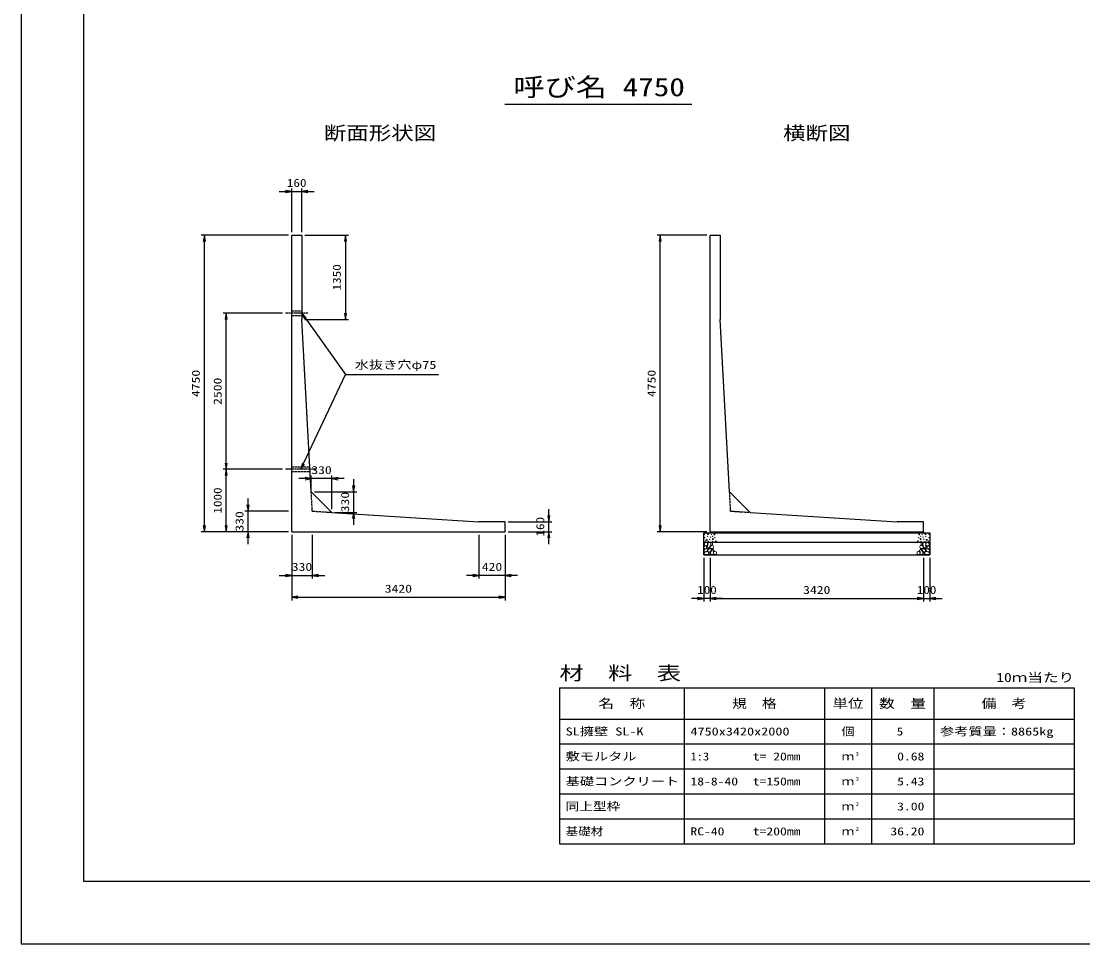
# Model space of a CAD drawing. Units: millimetres at full size. Extents: x 0 to 42050, y 0 to 32328.
# Drawn here: x 0 to 17013, y 0 to 14777 of the extents above; entities that cross this region are included whole.
import ezdxf
from ezdxf.enums import TextEntityAlignment as Align

# ---------------------------------------------------------------- set-up
doc = ezdxf.new("R2010")
doc.units = ezdxf.units.MM
doc.linetypes.add('CHAIN', pattern=[18.5, 12, -1.5, 3.5, -1.5])
doc.linetypes.add('DASHED_SPACED', pattern=[12, 6, -6])
for name, color, linetype, lineweight in [('D-BMK', 2, 'CHAIN', 25), ('D-DCR-HCHn', 4, 'Continuous', 9), ('D-MTR-FRAM', 7, 'Continuous', 25), ('D-MTR-LINE', 7, 'Continuous', 25), ('D-STR-DIM', 7, 'Continuous', 25), ('D-STR-STRn', 1, 'Continuous', 25), ('D-STR-TXT', 7, 'Continuous', 25), ('D-TTL', 2, 'Continuous', 25), ('D-TTL-TXT', 7, 'Continuous', 25)]:
    doc.layers.add(name, color=color, linetype=linetype, lineweight=lineweight)
doc.layers.add('D-MTR', color=7, linetype='Continuous')
doc.layers.add('D-MTR-TXT', color=7, linetype='Continuous')
doc.styles.add('ＭＳ ゴシック', font='')
doc.styles.get('ＭＳ ゴシック').set_extended_font_data('MS Gothic')

# ---------------------------------------------------------------- blocks, each defined once
blk = doc.blocks.new('open_arrow')
at = {"color": 0, "linetype": 'Continuous', "lineweight": -2}
blk.add_lwpolyline([(7.5, 1.25), (0, 0), (7.5, -1.25)], dxfattribs=at)

msp = doc.modelspace()

# ---------------------------------------------------------------- linework, layer by layer
at = {"layer": 'D-BMK'}
for p, q in [((4595, 10100), (4235, 10100)), ((4727.899, 7600), (4235, 7600))]:
    msp.add_line(p, q, dxfattribs=at)
at = {"layer": 'D-DCR-HCHn'}
for points in [[(10947.281, 6363.808), (10940.346, 6343.005), (10949.592, 6329.136), (10972.707, 6326.824), (10988.488, 6333.599), (10981.952, 6349.939), (10986.575, 6359.185), (10977.33, 6368.431), (10963.461, 6373.053)], [(10991.155, 6287.009), (11008.277, 6312.692), (11006.137, 6319.112), (10982.594, 6325.533), (10961.192, 6323.393), (10946.21, 6310.551), (10944.07, 6295.57), (10946.21, 6280.588), (10963.332, 6276.308)], [(10991.198, 6421.594), (10970.395, 6426.217), (10951.904, 6416.971), (10949.592, 6396.168), (10954.215, 6379.988), (10977.33, 6373.053), (10993.51, 6373.053), (11000.444, 6384.611), (11000.444, 6410.037)], [(11009.69, 6423.906), (11002.756, 6403.102), (11005.067, 6379.988), (10988.887, 6354.562), (11009.69, 6343.005), (11032.805, 6354.562), (11046.673, 6373.053), (11051.296, 6403.102), (11046.673, 6419.283), (11032.805, 6426.217)], [(11014.313, 6343.005), (11002.756, 6333.759), (11007.379, 6326.824), (11023.559, 6326.824), (11030.493, 6329.136), (11035.116, 6338.382), (11028.182, 6345.316)], [(11051.082, 6287.009), (11061.783, 6312.692), (11053.222, 6323.393), (11027.539, 6323.393), (11016.838, 6319.112), (11006.137, 6304.131), (11006.137, 6291.289), (11016.838, 6274.167), (11029.679, 6272.027)], [(11048.985, 6368.431), (11037.427, 6340.693), (11046.673, 6329.136), (11074.411, 6329.136), (11085.968, 6333.759), (11097.525, 6349.939), (11097.525, 6363.808), (11085.968, 6382.299), (11072.099, 6384.611)], [(11087.466, 6235.643), (11093.886, 6254.905), (11091.746, 6276.308), (11106.728, 6299.85), (11087.466, 6310.551), (11066.063, 6299.85), (11053.222, 6282.728), (11048.941, 6254.905), (11053.222, 6239.924), (11066.063, 6233.503)], [(11053.608, 6419.283), (11053.608, 6391.545), (11065.165, 6384.611), (11076.722, 6391.545), (11079.034, 6407.725), (11076.722, 6421.594), (11060.542, 6426.217)], [(11083.185, 6310.551), (11093.886, 6319.112), (11089.606, 6325.533), (11074.624, 6325.533), (11068.204, 6323.393), (11063.923, 6314.832), (11070.344, 6308.411)], [(14412.534, 6235.643), (14406.114, 6254.905), (14408.254, 6276.308), (14393.272, 6299.85), (14412.534, 6310.551), (14433.937, 6299.85), (14446.778, 6282.728), (14451.059, 6254.905), (14446.778, 6239.924), (14433.937, 6233.503)], [(14451.015, 6368.431), (14462.573, 6340.693), (14453.327, 6329.136), (14425.589, 6329.136), (14414.032, 6333.759), (14402.475, 6349.939), (14402.475, 6363.808), (14414.032, 6382.299), (14427.901, 6384.611)], [(14416.815, 6310.551), (14406.114, 6319.112), (14410.394, 6325.533), (14425.376, 6325.533), (14431.796, 6323.393), (14436.077, 6314.832), (14429.656, 6308.411)], [(14446.392, 6419.283), (14446.392, 6391.545), (14434.835, 6384.611), (14423.278, 6391.545), (14420.966, 6407.725), (14423.278, 6421.594), (14439.458, 6426.217)], [(14448.918, 6287.009), (14438.217, 6312.692), (14446.778, 6323.393), (14472.461, 6323.393), (14483.162, 6319.112), (14493.863, 6304.131), (14493.863, 6291.289), (14483.162, 6274.167), (14470.321, 6272.027)], [(14490.31, 6423.906), (14497.244, 6403.102), (14494.933, 6379.988), (14511.113, 6354.562), (14490.31, 6343.005), (14467.195, 6354.562), (14453.327, 6373.053), (14448.704, 6403.102), (14453.327, 6419.283), (14467.195, 6426.217)], [(14485.687, 6343.005), (14497.244, 6333.759), (14492.621, 6326.824), (14476.441, 6326.824), (14469.507, 6329.136), (14464.884, 6338.382), (14471.818, 6345.316)], [(14508.845, 6287.009), (14491.723, 6312.692), (14493.863, 6319.112), (14517.406, 6325.533), (14538.808, 6323.393), (14553.79, 6310.551), (14555.93, 6295.57), (14553.79, 6280.588), (14536.668, 6276.308)], [(14508.802, 6421.594), (14529.605, 6426.217), (14548.096, 6416.971), (14550.408, 6396.168), (14545.785, 6379.988), (14522.67, 6373.053), (14506.49, 6373.053), (14499.556, 6384.611), (14499.556, 6410.037)], [(14552.719, 6363.808), (14559.654, 6343.005), (14550.408, 6329.136), (14527.293, 6326.824), (14511.512, 6333.599), (14518.048, 6349.939), (14513.425, 6359.185), (14522.67, 6368.431), (14536.539, 6373.053)], [(10999.716, 6233.503), (11014.698, 6239.924), (11018.978, 6261.326), (11010.417, 6276.308), (10995.435, 6280.588), (10976.173, 6278.448), (10954.771, 6269.887), (10944.07, 6257.045), (10944.07, 6242.064), (10950.49, 6233.503), (10976.173, 6235.643)], [(11046.801, 6239.924), (11046.801, 6265.606), (11036.1, 6272.027), (11025.399, 6265.606), (11023.259, 6250.625), (11025.399, 6237.783), (11040.381, 6233.503)], [(11104.588, 6237.783), (11123.85, 6233.503), (11140.972, 6242.064), (11143.112, 6261.326), (11138.831, 6276.308), (11117.429, 6282.728), (11102.447, 6282.728), (11096.027, 6272.027), (11096.027, 6248.484)], [(14395.412, 6237.783), (14376.15, 6233.503), (14359.028, 6242.064), (14356.888, 6261.326), (14361.169, 6276.308), (14382.571, 6282.728), (14397.553, 6282.728), (14403.973, 6272.027), (14403.973, 6248.484)], [(14453.199, 6239.924), (14453.199, 6265.606), (14463.9, 6272.027), (14474.601, 6265.606), (14476.741, 6250.625), (14474.601, 6237.783), (14459.619, 6233.503)], [(14500.284, 6233.503), (14485.302, 6239.924), (14481.022, 6261.326), (14489.583, 6276.308), (14504.565, 6280.588), (14523.827, 6278.448), (14545.229, 6269.887), (14555.93, 6257.045), (14555.93, 6242.064), (14549.51, 6233.503), (14523.827, 6235.643)]]:
    msp.add_lwpolyline(points, close=True, dxfattribs=at)
for centre, radius in [((10950.727, 6557.43), 3), ((10951.869, 6503.919), 3), ((10986.97, 6469.003), 7.5), ((11002.292, 6525.761), 3), ((11008.964, 6561.655), 7.5), ((11033.9, 6478.648), 3), ((11047.857, 6512.723), 3), ((11059.403, 6555.014), 3), ((11085.213, 6482.843), 7.5), ((11082.638, 6528.106), 3), ((11108.974, 6557.67), 7.5), ((11116.654, 6505.19), 3), ((14383.346, 6505.19), 3), ((14391.026, 6557.67), 7.5), ((14414.787, 6482.843), 7.5), ((14417.362, 6528.106), 3), ((14440.597, 6555.014), 3), ((14452.143, 6512.723), 3), ((14466.1, 6478.648), 3), ((14491.036, 6561.655), 7.5), ((14497.708, 6525.761), 3), ((14513.03, 6469.003), 7.5), ((14548.131, 6503.919), 3), ((14549.273, 6557.43), 3), ((10962.509, 6449.892), 3), ((11013.125, 6445.822), 3), ((11078.422, 6445.32), 3), ((11130.905, 6445.97), 7.5), ((14369.095, 6445.97), 7.5), ((14421.578, 6445.32), 3), ((14486.875, 6445.822), 3), ((14537.491, 6449.892), 3)]:
    msp.add_circle(centre, radius, dxfattribs=at)
at = {"layer": 'D-MTR-FRAM'}
for p, q in [((8625, 4100), (16875, 4100)), ((8625, 4100), (8625, 1600)), ((16875, 4100), (16875, 1600)), ((8625, 1600), (16875, 1600))]:
    msp.add_line(p, q, dxfattribs=at)
at = {"layer": 'D-MTR-LINE'}
for p, q in [((10625, 4100), (10625, 1600)), ((12875, 4100), (12875, 1600)), ((13625, 4100), (13625, 1600)), ((14625, 4100), (14625, 1600)), ((8625, 3600), (16875, 3600)), ((8625, 3200), (16875, 3200)), ((8625, 2800), (16875, 2800)), ((8625, 2400), (16875, 2400)), ((8625, 2000), (16875, 2000))]:
    msp.add_line(p, q, dxfattribs=at)
at = {"layer": 'D-STR-DIM'}
for p, q in [((4335, 11400), (4335, 12100)), ((4495, 11400), (4495, 12100)), ((4135, 12050), (4695, 12050)), ((4285, 11350), (2885, 11350)), ((2935, 6600), (2935, 11350)), ((4545, 11350), (5245, 11350)), ((5195, 11350), (5195, 10000)), ((10990, 11350), (10190, 11350)), ((10240, 6600), (10240, 11350)), ((4185, 10100), (3235, 10100)), ((3285, 7600), (3285, 10100)), ((4545, 10000), (5245, 10000)), ((4185, 7600), (3235, 7600)), ((4185, 7600), (3235, 7600)), ((3285, 6600), (3285, 7600)), ((4647.829, 7290.082), (4647.829, 7500.082)), ((4977.829, 6960.082), (4977.829, 7500.082)), ((5177.829, 7450.082), (4447.829, 7450.082)), ((5327.829, 7440.082), (5327.829, 6710.082)), ((4697.829, 7240.082), (5377.829, 7240.082)), ((3635, 6400), (3635, 7130)), ((4285, 6930), (3585, 6930)), ((5027.829, 6910.082), (5377.829, 6910.082)), ((8455, 6400), (8455, 6960)), ((7805, 6760), (8505, 6760)), ((4285, 6600), (2885, 6600)), ((4285, 6600), (3235, 6600)), ((4285, 6600), (3585, 6600)), ((4335, 6550), (4335, 5850)), ((4335, 6550), (4335, 5500)), ((4665, 6550), (4665, 5850)), ((7335, 6550), (7335, 5850)), ((7755, 6550), (7755, 5500)), ((7755, 6550), (7755, 5850)), ((7805, 6600), (8505, 6600)), ((10990, 6600), (10190, 6600)), ((10940, 6180), (10940, 5480)), ((11040, 6180), (11040, 5480)), ((11040, 6180), (11040, 5480)), ((14460, 6180), (14460, 5480)), ((14460, 6180), (14460, 5480)), ((14560, 6180), (14560, 5480)), ((4135, 5900), (4865, 5900)), ((7955, 5900), (7135, 5900)), ((4335, 5550), (7755, 5550)), ((11240, 5530), (10740, 5530)), ((11040, 5530), (14460, 5530)), ((14260, 5530), (14760, 5530))]:
    msp.add_line(p, q, dxfattribs=at)
at = {"layer": 'D-STR-STRn'}
for p, q in [((4335, 6600), (4335, 11350)), ((4335, 11350), (4495, 11350)), ((4495, 11350), (4495, 10000)), ((11040, 6600), (11040, 11350)), ((11040, 11350), (11200, 11350)), ((11200, 11350), (11200, 10000)), ((4647.829, 7240.082), (4495, 10000)), ((11352.829, 7240.082), (11200, 10000)), ((4977.829, 6910.082), (4647.829, 7240.082)), ((11682.829, 6910.082), (11352.829, 7240.082)), ((4977.829, 6910.082), (7335, 6760)), ((11682.829, 6910.082), (14040, 6760)), ((7755, 6760), (7335, 6760)), ((7755, 6600), (7755, 6760)), ((14460, 6760), (14040, 6760)), ((14460, 6600), (14460, 6760)), ((4335, 6600), (7755, 6600)), ((10940, 6230), (10940, 6580)), ((10940, 6580), (14560, 6580)), ((11040, 6600), (14460, 6600)), ((11040, 6600), (11040, 6580)), ((14460, 6600), (14460, 6580)), ((14560, 6580), (14560, 6230)), ((10940, 6430), (14560, 6430)), ((10940, 6230), (14560, 6230))]:
    msp.add_line(p, q, dxfattribs=at)
at = {"layer": 'D-STR-STRn', "linetype": 'DASHED_SPACED'}
for p, q in [((4335, 10137.5), (4495, 10137.5)), ((4335, 10062.5), (4495, 10062.5)), ((4335, 7637.5), (4625.822, 7637.5)), ((4335, 7562.5), (4629.976, 7562.5))]:
    msp.add_line(p, q, dxfattribs=at)
at = {"layer": 'D-STR-STRn', "color": 2, "linetype": 'DASHED_SPACED'}
for p, q in [((4665, 6930), (4647.829, 7240.082)), ((11370, 6930), (11352.829, 7240.082)), ((4665, 6930), (4977.829, 6910.082)), ((11370, 6930), (11682.829, 6910.082))]:
    msp.add_line(p, q, dxfattribs=at)
at = {"layer": 'D-STR-TXT'}
msp.add_line((4481.45, 7600), (5195, 9120), dxfattribs=at)
msp.add_lwpolyline([(4495, 10100), (5195, 9120), (5295, 9120), (6685.482, 9120)], dxfattribs=at)
at = {"layer": 'D-TTL'}
for points in [[(0, 0), (42050, 0), (42050, 29700), (0, 29700)], [(1000, 1000), (41050, 1000), (41050, 28700), (1000, 28700)]]:
    msp.add_lwpolyline(points, close=True, dxfattribs=at)
at = {"layer": 'D-TTL-TXT'}
msp.add_line((7750, 13450), (10750, 13450), dxfattribs=at)

# ---------------------------------------------------------------- block references
at = {"layer": 'D-STR-DIM', "xscale": 13.3, "yscale": 13.3}
for p, rotation in [((4335, 12050), 180), ((2935, 11350), 270), ((5195, 11350), 270), ((10240, 11350), 270), ((3285, 10100), 270), ((5195, 10000), 90), ((3285, 7600), 90), ((3285, 7600), 270), ((4647.829, 7450.082), 180), ((5327.829, 7240.082), 90), ((3635, 6930), 90), ((5327.829, 6910.082), 270), ((8455, 6760), 90), ((2935, 6600), 90), ((3285, 6600), 90), ((10240, 6600), 90), ((3635, 6600), 270), ((8455, 6600), 270), ((4335, 5900), 180), ((7335, 5900), 180), ((7755, 5550), 180), ((10940, 5530), 180), ((14460, 5530), 180), ((14460, 5530), 180)]:
    msp.add_blockref('open_arrow', p, dxfattribs=dict(at, rotation=rotation))
for p in [(4495, 12050), (4977.829, 7450.082), (4665, 5900), (7755, 5900), (4335, 5550), (11040, 5530), (11040, 5530), (14560, 5530)]:
    msp.add_blockref('open_arrow', p, dxfattribs=at)
at = {"layer": 'D-STR-TXT', "xscale": 13.3, "yscale": 13.3}
for p, rotation in [((4495, 10100), 305.5), ((4481.45, 7600), 64.9)]:
    msp.add_blockref('open_arrow', p, dxfattribs=dict(at, rotation=rotation))

# ---------------------------------------------------------------- texts
at = {"layer": 'D-MTR', "style": 'ＭＳ ゴシック', "width": 1.3}
msp.add_text('材\u3000料\u3000表', height=219.9, dxfattribs=at).set_placement((8625, 4160), align=Align.BOTTOM_LEFT)
at = {"layer": 'D-MTR', "style": 'ＭＳ ゴシック', "width": 1.25}
msp.add_text('10ｍ当たり', height=146.6, dxfattribs=at).set_placement((16875, 4148.333), align=Align.BOTTOM_RIGHT)
at = {"layer": 'D-MTR-TXT', "style": 'ＭＳ ゴシック'}
for s, height, width, p in [('名\u3000称', 146.6, 1.25, (9625, 3850)), ('規\u3000格', 146.6, 1.2, (11750, 3850)), ('単位', 146.6, 1.25, (13250, 3850)), ('数\u3000量', 146.6, 1.25, (14125, 3850)), ('備\u3000考', 146.6, 1.2, (15750, 3850)), ('個', 128.3, 1.2, (13250, 3400)), ('ｍ', 128.3, 1.15, (13250, 3000)), ('ｍ', 128.3, 1.15, (13250, 2600)), ('ｍ', 128.3, 1.15, (13250, 2200)), ('ｍ', 128.3, 1.15, (13250, 1800))]:
    msp.add_text(s, height=height, dxfattribs=dict(at, width=width)).set_placement(p, align=Align.MIDDLE_CENTER)
for s, width, p in [('SL擁壁 SL-K', 1.3, (8725, 3400)), ('4750x3420x2000', 1.3, (10725, 3400)), ('参考質量：8865kg', 1.3, (14725, 3400)), ('敷モルタル', 1.3, (8725, 3000)), ('1:3', 1.15, (10725, 3000)), ('t= 20mm', 1.25, (11725, 3000)), ('基礎コンクリート', 1.3, (8725, 2600)), ('18-8-40', 1.25, (10725, 2600)), ('t=150mm', 1.25, (11725, 2600)), ('同上型枠', 1.25, (8725, 2200)), ('基礎材', 1.15, (8725, 1800)), ('RC-40', 1.25, (10725, 1800)), ('t=200mm', 1.25, (11725, 1800))]:
    msp.add_text(s, height=128.3, dxfattribs=dict(at, width=width)).set_placement(p, align=Align.MIDDLE_LEFT)
for s, width, p in [('5', 1.15, (14133.883, 3400)), ('0.68', 1.25, (14475, 3000)), ('5.43', 1.25, (14475, 2600)), ('3.00', 1.25, (14475, 2200)), ('36.20', 1.25, (14475, 1800))]:
    msp.add_text(s, height=128.3, dxfattribs=dict(at, width=width)).set_placement(p, align=Align.MIDDLE_RIGHT)
at = {"layer": 'D-MTR-TXT', "style": 'ＭＳ ゴシック', "width": 1.15}
for s, p in [('3', (13375, 2988.333)), ('3', (13375, 2588.333)), ('2', (13375, 2188.333)), ('2', (13375, 1788.333))]:
    msp.add_text(s, height=64.15, dxfattribs=at).set_placement(p, align=Align.BOTTOM_LEFT)
at = {"layer": 'D-STR-DIM', "style": 'ＭＳ ゴシック'}
for s, width, p in [('160', 1.2, (4415, 12187.5)), ('330', 1.25, (4812.829, 7587.582)), ('330', 1.25, (4500, 6037.5)), ('420', 1.25, (7545, 6037.5)), ('3420', 1.25, (6045, 5687.5)), ('100', 1.2, (10990, 5667.5)), ('3420', 1.25, (12750, 5667.5)), ('100', 1.2, (14510, 5667.5))]:
    msp.add_text(s, height=128.3, dxfattribs=dict(at, width=width)).set_placement(p, align=Align.MIDDLE_CENTER)
for s, width, p in [('1350', 1.2, (5057.5, 10675)), ('4750', 1.25, (2797.5, 8975)), ('2500', 1.25, (3147.5, 8850)), ('4750', 1.25, (10102.5, 8975)), ('1000', 1.2, (3147.5, 7100)), ('330', 1.25, (5190.329, 7075.082)), ('330', 1.25, (3497.5, 6765)), ('160', 1.2, (8317.5, 6680))]:
    msp.add_text(s, height=128.3, rotation=90, dxfattribs=dict(at, width=width)).set_placement(p, align=Align.MIDDLE_CENTER)
at = {"layer": 'D-STR-TXT', "style": 'ＭＳ ゴシック', "width": 1.3}
msp.add_text('水抜き穴φ75', height=128.3, dxfattribs=at).set_placement((5345, 9170), align=Align.BOTTOM_LEFT)
at = {"layer": 'D-TTL-TXT', "style": 'ＭＳ ゴシック'}
for s, height, width, p in [('呼び名', 293.3, 1.25, (8637.5, 13487.5)), ('4750', 293.3, 1.25, (10137.5, 13487.5)), ('断面形状図', 219.9, 1.2, (5750, 12810)), ('横断図', 219.9, 1.2, (12750, 12810))]:
    msp.add_text(s, height=height, dxfattribs=dict(at, width=width)).set_placement(p, align=Align.BOTTOM_CENTER)

doc.saveas('drawing.dxf')
